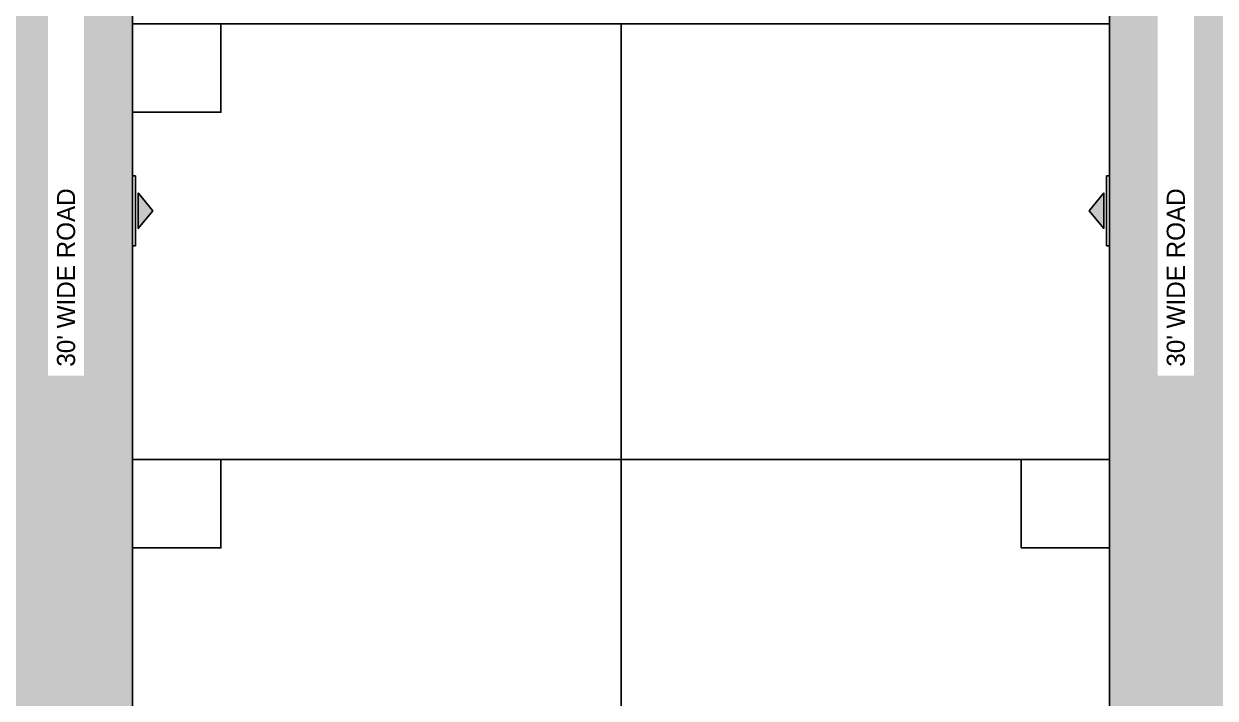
# Model space of a CAD drawing. Header units: millimetres. Extents: x -176651 to 388869, y -39409 to 486614.
# Drawn here: x 209150 to 291284, y 183445 to 229965 of the extents above; entities that cross this region are included whole.
import ezdxf

# ---------------------------------------------------------------- set-up
doc = ezdxf.new("R2010")
doc.units = ezdxf.units.MM
doc.header["$LTSCALE"] = 150
for name, color, linetype in [('ad-Entrance(1625)', 2, 'Continuous'), ('ad-Parking', 2, 'Continuous'), ('ad-Road', 8, 'Continuous'), ('ad-Road Hatch', 8, 'Continuous'), ('ad-Text', 7, 'Continuous')]:
    doc.layers.add(name, color=color, linetype=linetype)
doc.layers.add('ad-Plot Boundary', color=6, linetype='Continuous', true_color=0xff00ff)
doc.styles.add('MtX_Century_Gothic', font='GOTHIC.TTF')

# ---------------------------------------------------------------- blocks, each defined once
blk = doc.blocks.new('A$C4fb60e89')
at = {"layer": 'ad-Road Hatch', "ltscale": 5, "transparency": 33554687}
h = blk.add_hatch(dxfattribs=at)
h.set_pattern_fill('AR-HBONE', color=256, scale=15)
h.set_pattern_definition([(45, (-193247.7, -428758.8), (0, 2155.2615), [4572, -1524]), (135, (-192170.1, -427681.1), (2e-13, 2155.2615), [4572, -1524])])
h.paths.add_polyline_path([(175594, -250241), (169178, -249341), (167473, -249057), (167473, -138694), (101313, -138694), (101313, -199954), (101308, -237995), (101040, -268291), (101008, -280968), (101066, -293684), (101243, -311127), (100910, -319344), (100949, -333937), (100669, -366960), (100727, -390983), (100669, -404586), (100538, -420418), (100467, -428759), (92426, -427265), (92163, -427209), (92163, -321454), (24803, -321454), (24803, -412961), (15653, -411029), (15654, -321452), (-19535, -321452), (-34427, -319477), (-65207, -315395), (-171770, -301268), (-185854, -298333), (-193248, -296832), (-193244, -292908), (-191914, -285219), (-191839, -284679), (-183397, -286393), (-169723, -289243), (-53141, -304698), (-18730, -309262), (15653, -309262), (15653, 703), (24803, 1115), (24803, -129544), (92163, -129544), (92163, 15133), (101313, 17713), (101313, -129544), (167473, -129544), (167473, 35552), (175738, 37855), (175849, 28595), (175836, 25947), (175777, 14040), (175855, 2316), (175660, -18036), (175731, -34039), (175718, -46839), (175673, -63402), (175816, -82072), (175542, -106356), (175490, -124641), (175575, -145019), (175731, -168892), (175797, -181269), (175797, -192667), (175744, -208200), (175829, -223277), (175888, -234871)])
h.paths.add_polyline_path([(24803, -309264), (92163, -309264), (92163, -138694), (24803, -138694)], flags=16)
at = {"layer": 'ad-Road', "ltscale": 5}
blk.add_lwpolyline([(24803, -309264), (92163, -309264), (92163, -138694), (24803, -138694)], close=True, dxfattribs=at)
at = {"layer": 'ad-Text', "linetype": 'Continuous', "char_height": 1250, "width": 56881.51, "attachment_point": 5, "rotation": 90, "style": 'MtX_Century_Gothic', "bg_fill": 3, "box_fill_scale": 1.5, "bg_fill_color": 257, "bg_fill_transparency": 0}
for insert in [(20228, -194004), (96738, -194004)]:
    blk.add_mtext("\\pxqd;30' WIDE ROAD", dxfattribs=dict(at, insert=insert))
blk = doc.blocks.new('zw$E7CA')
at = {"layer": 'ad-Plot Boundary'}
blk.add_lwpolyline([(0, 0), (33680, 0), (33680, 30050), (0, 30050)], close=True, dxfattribs=at)
blk = doc.blocks.new('zw$A88E')
at = {"layer": 'ad-Plot Boundary'}
for points in [[(-150934, -314069), (-117254, -314069), (-117254, -266699), (-150934, -266699)], [(-117254, -307369), (-83574, -307369), (-83574, -266699), (-117254, -266699)]]:
    blk.add_lwpolyline(points, close=True, dxfattribs=at)
at = {"layer": 'ad-Plot Boundary', "ltscale": 5}
for p in [(-150934, -266699), (-117254, -266699)]:
    blk.add_blockref('zw$E7CA', p, dxfattribs=at)
blk = doc.blocks.new('zw$944D')
at = {"layer": 'ad-Parking', "ltscale": 5}
blk.add_lwpolyline([(0, 0), (6100, 0), (6100, 6100), (0, 6100)], close=True, dxfattribs=at)
blk = doc.blocks.new('zw$2786')
at = {"layer": 'ad-Parking', "ltscale": 5}
for p in [(36699, -124137), (36699, -154187), (97959, -154187)]:
    blk.add_blockref('zw$944D', p, dxfattribs=at)
blk = doc.blocks.new('zw$68CA')
at = {"layer": 'ad-Entrance(1625)', "ltscale": 5}
h = blk.add_hatch(color=256, dxfattribs=at)
h.dxf.hatch_style = 1
h.paths.add_polyline_path([(-400, -1187.5), (-400, -3637.5), (-1400, -2412.5)])
for points in [[(-200, 0), (0, 0), (0, -4825), (-200, -4825)], [(-400, -1187.5), (-400, -3637.5), (-1400, -2412.5)]]:
    blk.add_lwpolyline(points, close=True, dxfattribs=at)
blk = doc.blocks.new('zw$9E45')
at = {"layer": 'ad-Entrance(1625)', "ltscale": 5, "xscale": -1}
blk.add_blockref('zw$68CA', (24803, -209274), dxfattribs=at)
at = {"layer": 'ad-Entrance(1625)', "ltscale": 5}
blk.add_blockref('zw$68CA', (92163, -209274), dxfattribs=at)
blk = doc.blocks.new("Plot's Boundary")
at = {"layer": 'ad-Road', "ltscale": 5}
blk.add_blockref('A$C4fb60e89', (191839, 428759), dxfattribs=at)
at = {"layer": 'ad-Entrance(1625)', "ltscale": 5}
blk.add_blockref('zw$9E45', (191839, 428759), dxfattribs=at)
at = {"layer": 'ad-Parking', "ltscale": 5}
blk.add_blockref('zw$2786', (179944, 348002), dxfattribs=at)
at = {"layer": 'ad-Plot Boundary', "ltscale": 5}
blk.add_blockref('zw$A88E', (367577, 466614), dxfattribs=at)

msp = doc.modelspace()

# ---------------------------------------------------------------- block references
msp.add_blockref("Plot's Boundary", (0, 0))

doc.saveas('drawing.dxf')
